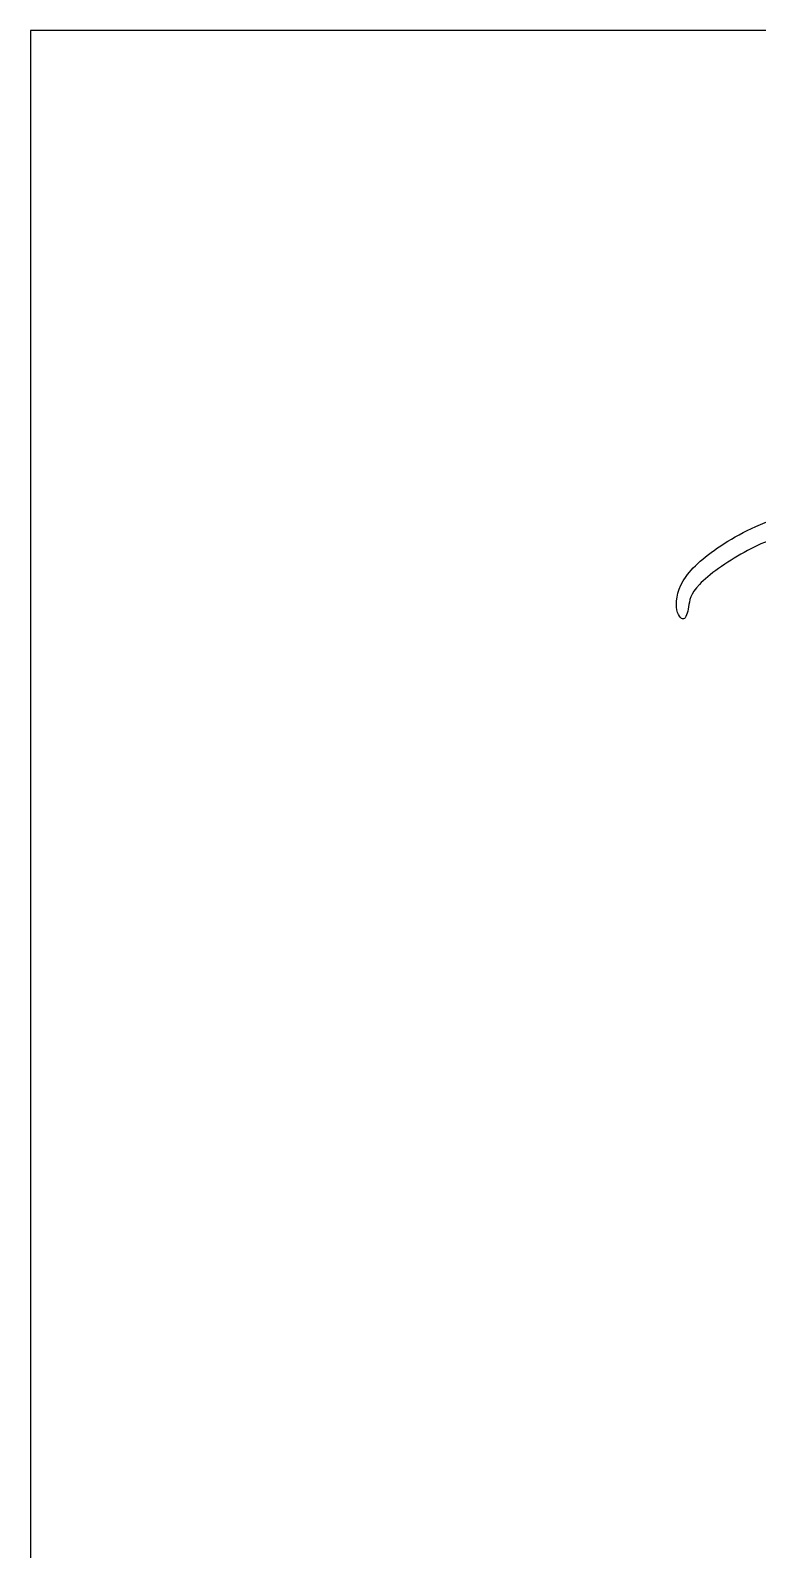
# Model space of a CAD drawing. Header units: millimetres. Extents: x -233 to 226, y -201 to 195.
# Drawn here: x -233.2 to -146.4, y 13.8 to 195.2 of the extents above; entities that cross this region are included whole.
import ezdxf

# ---------------------------------------------------------------- set-up
doc = ezdxf.new("R2010")
doc.units = ezdxf.units.MM
doc.layers.add('DV1_Layer_1', color=7, linetype='Continuous')
doc.layers.add('Layer_1', color=7, linetype='Continuous')

msp = doc.modelspace()

# ---------------------------------------------------------------- linework, layer by layer
at = {"layer": 'DV1_Layer_1', "color": 1, "linetype": 'Continuous'}
msp.add_open_spline([(-106.09, 129.12), (-105.47, 129.2), (-104.74, 129.71), (-104.74, 130.17), (-104.74, 130.63), (-105.47, 131.05), (-107.31, 131.95), (-109.16, 132.86), (-112.11, 134.27), (-119.5, 136.62), (-123.94, 137.56), (-128.42, 138.01), (-132.9, 138.46), (-137.44, 138.41), (-141.13, 137.7), (-144.83, 136.98), (-147.69, 135.6), (-149.98, 134.2), (-152.27, 132.79), (-153.99, 131.36), (-154.97, 129.98), (-155.95, 128.6), (-156.19, 127.27), (-156.1, 126.33), (-156, 125.4), (-155.56, 124.87), (-155.26, 124.93), (-154.96, 124.99), (-154.79, 125.64), (-154.55, 127.1), (-154.47, 127.9), (-153.37, 129.05), (-152.27, 130.2), (-150.14, 131.7), (-148.03, 132.88), (-145.92, 134.05), (-143.83, 134.9), (-140.6, 135.24), (-137.36, 135.58), (-132.98, 135.41), (-128.65, 134.98), (-124.33, 134.56), (-120.06, 133.88), (-116.58, 132.96), (-113.11, 132.04), (-110.42, 130.88), (-108.82, 130.12), (-107.22, 129.37), (-106.71, 129.03), (-106.09, 129.12)], degree=3, knots=[0, 0, 0, 0, 0.055556, 0.055556, 0.055556, 0.111111, 0.111111, 0.111111, 0.166667, 0.166667, 0.222222, 0.222222, 0.222222, 0.277778, 0.277778, 0.277778, 0.333333, 0.333333, 0.333333, 0.388889, 0.388889, 0.388889, 0.444444, 0.444444, 0.444444, 0.5, 0.5, 0.5, 0.555556, 0.555556, 0.611111, 0.611111, 0.611111, 0.666667, 0.666667, 0.666667, 0.722222, 0.722222, 0.722222, 0.777778, 0.777778, 0.777778, 0.833333, 0.833333, 0.833333, 0.888889, 0.888889, 0.888889, 1, 1, 1, 1], dxfattribs=at)
at = {"layer": 'Layer_1', "color": 7, "linetype": 'Continuous'}
for p, q in [((226.37, 195.21), (-233.23, 195.21)), ((-233.23, 195.21), (-233.23, -200.73))]:
    msp.add_line(p, q, dxfattribs=at)

doc.saveas('drawing.dxf')
